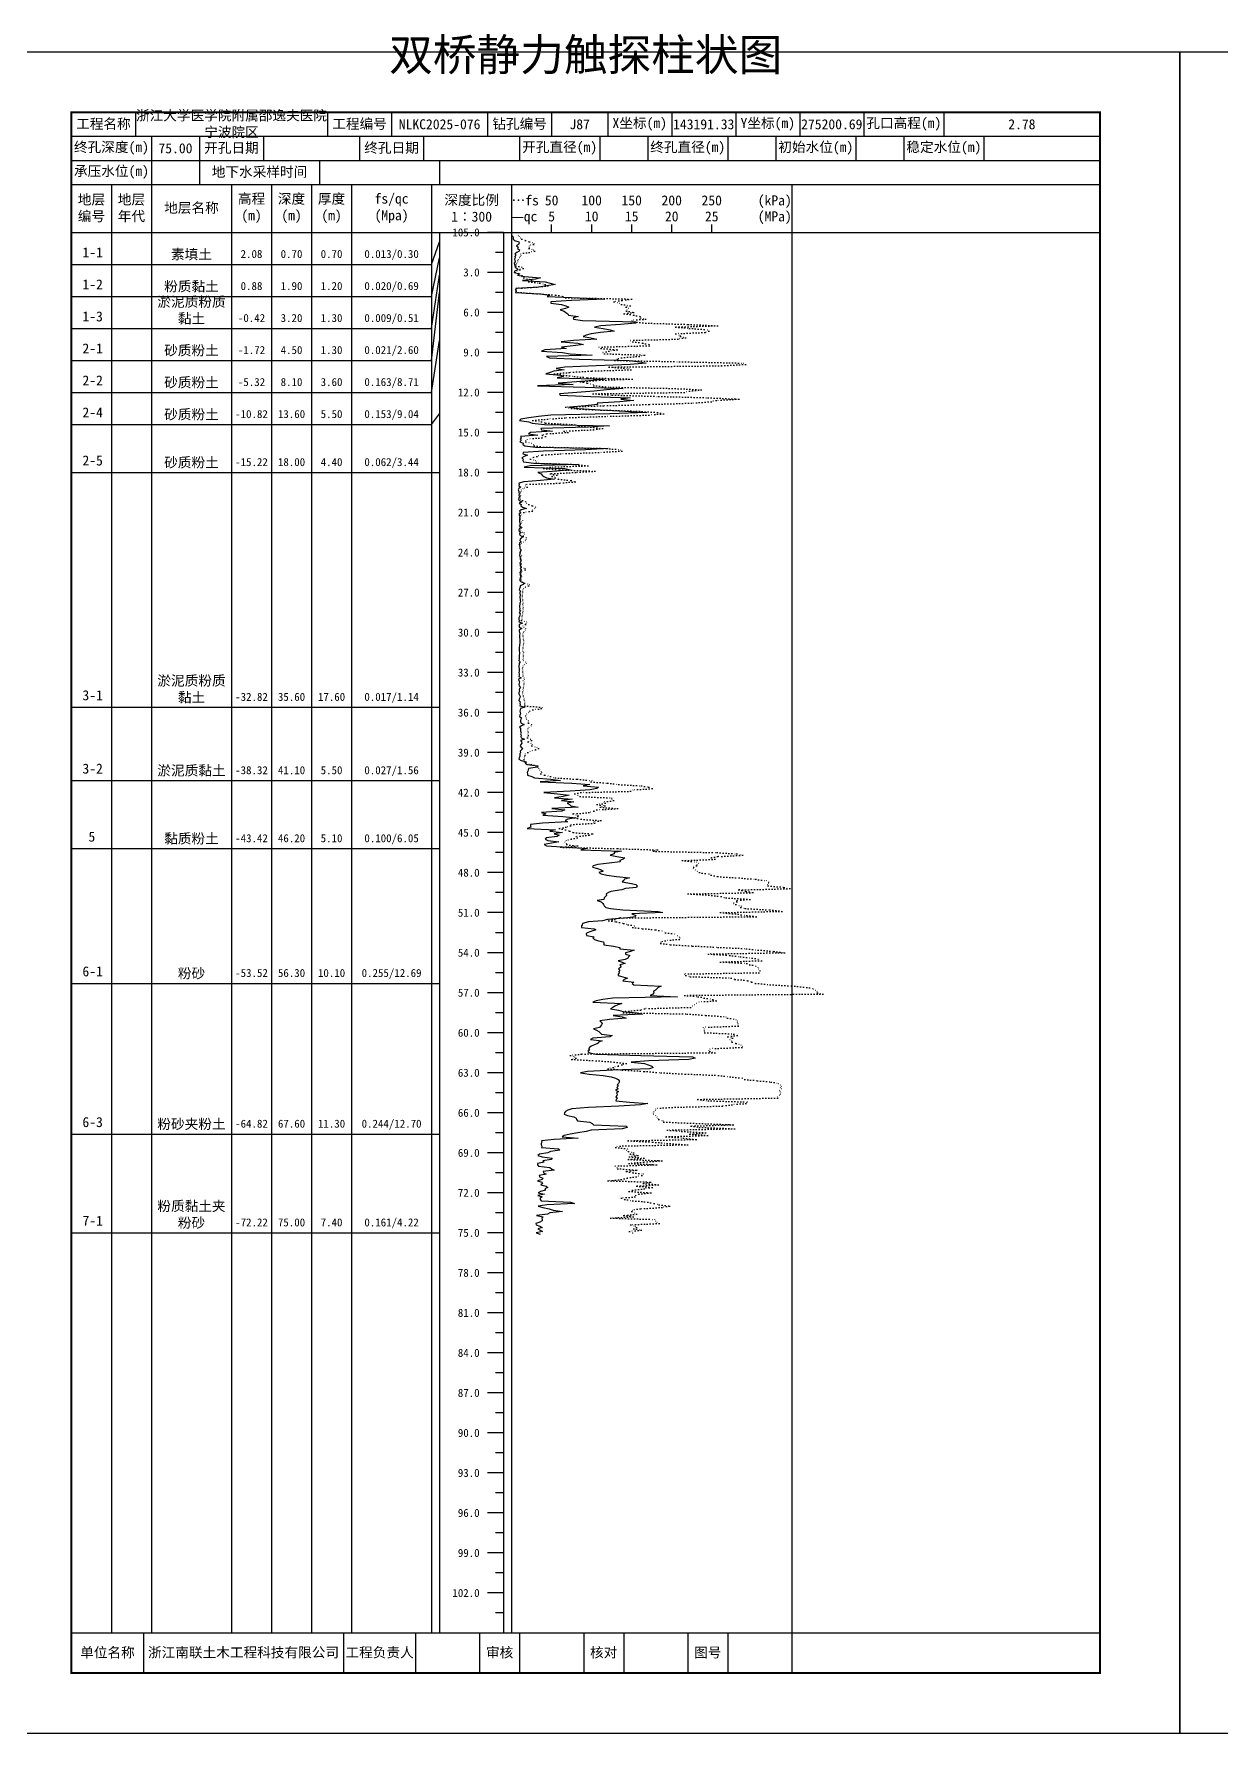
# Model space of a CAD drawing. Extents: x 297 to 65340, y 0 to 425.
# Drawn here: x 25849.6 to 26146.3, y 0 to 424.6 of the extents above; entities that cross this region are included whole.
import ezdxf
from ezdxf.enums import TextEntityAlignment as Align

# ---------------------------------------------------------------- set-up
doc = ezdxf.new("R2010")
doc.units = 0
doc.linetypes.add('DOT', pattern=[6.35, 0, -6.35])
doc.layers.add('FRAME', color=7, linetype='CONTINUOUS')
doc.layers.add('STRATUM', color=7, linetype='CONTINUOUS')
doc.styles.add('ST', font='')
doc.styles.get('ST').set_extended_font_data('SimSun')

msp = doc.modelspace()

# ---------------------------------------------------------------- linework, layer by layer
at = {"layer": 'FRAME', "color": 245, "linetype": 'Continuous'}
for points in [[(25839, 0), (26136, 0), (26136, 420), (25839, 420)], [(26136, 0), (26433, 0), (26433, 420), (26136, 420)]]:
    msp.add_lwpolyline(points, close=True, dxfattribs=at)
at = {"layer": 'FRAME', "linetype": 'Continuous', "const_width": 0.5}
msp.add_lwpolyline([(25859, 15), (26116, 15), (26116, 405), (25859, 405)], close=True, dxfattribs=at)
at = {"layer": 'FRAME', "color": 0, "linetype": 'Continuous'}
for points in [[(25875, 405), (25875, 399)], [(25923, 405), (25923, 399)], [(25939, 405), (25939, 399)], [(25963, 405), (25963, 399)], [(25979, 405), (25979, 399)], [(25993, 405), (25993, 399)], [(26009, 405), (26009, 399)], [(26025, 405), (26025, 399)], [(26041, 405), (26041, 399)], [(26057, 405), (26057, 399)], [(26077, 405), (26077, 399)], [(26116, 405), (26116, 399)], [(25859, 399), (26116, 399)], [(25879, 399), (25879, 393)], [(25891, 399), (25891, 393)], [(25907, 399), (25907, 393)], [(25931, 399), (25931, 393)], [(25947, 399), (25947, 393)], [(25971, 399), (25971, 393)], [(25991, 399), (25991, 393)], [(26003, 399), (26003, 393)], [(26023, 399), (26023, 393)], [(26035, 399), (26035, 393)], [(26055, 399), (26055, 393)], [(26067, 399), (26067, 393)], [(26087, 399), (26087, 393)], [(26116, 399), (26116, 393)], [(25859, 393), (26116, 393)], [(25879, 393), (25879, 387)], [(25891, 393), (25891, 387)], [(25921, 393), (25921, 387)], [(25951, 393), (25951, 387)], [(25859, 387), (26116, 387)], [(25869, 387), (25869, 25)], [(25879, 387), (25879, 25)], [(25899, 387), (25899, 25)], [(25909, 387), (25909, 25)], [(25919, 387), (25919, 25)], [(25929, 387), (25929, 25)], [(25949, 387), (25949, 25)], [(25969, 387), (25969, 25)], [(26039, 387), (26039, 25)], [(25859, 375), (26116, 375)], [(25951, 375), (25951, 25)], [(25967, 375), (25967, 25)], [(25979, 375), (25979, 377)], [(25989, 375), (25989, 377)], [(25999, 375), (25999, 377)], [(26009, 375), (26009, 377)], [(26019, 375), (26019, 377)], [(25859, 25), (26116, 25)], [(25877, 25), (25877, 15)], [(25927, 25), (25927, 15)], [(25945, 25), (25945, 15)], [(25961, 25), (25961, 15)], [(25971, 25), (25971, 15)], [(25987, 25), (25987, 15)], [(25997, 25), (25997, 15)], [(26013, 25), (26013, 15)], [(26023, 25), (26023, 15)], [(26039, 25), (26039, 15)]]:
    msp.add_lwpolyline(points, dxfattribs=at)
at = {"layer": 'STRATUM', "linetype": 'Continuous'}
for points in [[(25967, 375), (25963, 375)], [(25969, 374.33), (25969.32, 374), (25969.36, 373.67), (25969.42, 373.33), (25969.68, 373), (25970.78, 372.67), (25970.84, 372.33), (25970.74, 372), (25970.2, 371.67), (25970.62, 371.33), (25970.46, 371), (25970.94, 370.67), (25970.84, 370.33), (25970.32, 370), (25969.82, 369.67), (25970.06, 369.33), (25969.78, 369), (25969.9, 368.67), (25969.74, 368.33), (25969.78, 368), (25969.84, 367.67), (25969.64, 367.33), (25969.7, 367), (25969.76, 366.67), (25969.88, 366.33), (25970.38, 366), (25970.56, 365.67), (25969.7, 365.33), (25969.66, 365), (25971.04, 364.67), (25970.46, 364.33), (25972.18, 364), (25976.2, 363.67), (25975, 363.33), (25971.68, 363), (25977.36, 362.67), (25978.62, 362.33), (25979.88, 362), (25977.8, 361.67), (25975.8, 361.33), (25970.02, 361), (25969.98, 360.67), (25970.04, 360.33), (25970, 360), (25976.06, 359.67), (25978.58, 359.33), (25977.84, 359), (25985.96, 358.67), (25992.3, 358.33), (25983.98, 358), (25978.82, 357.67), (25978.76, 357.33), (25981.48, 357), (25982.5, 356.67), (25983.26, 356.33), (25982.44, 356), (25981.1, 355.67), (25982.16, 355.33), (25982.54, 355), (25983.06, 354.67), (25983.2, 354.33), (25985.64, 354), (25984.36, 353.67), (25984.48, 353.33), (25986.74, 353), (26000.04, 352.67), (26000.06, 352.33), (25996.2, 352), (25991.28, 351.67), (25989.7, 351.33), (25991.86, 351), (25993.66, 350.67), (25994.64, 350.33), (25991.24, 350), (25988.88, 349.67), (25987.66, 349.33), (25986.86, 349), (25988.8, 348.67), (25990.26, 348.33), (25984.42, 348), (25981.34, 347.67), (25985.5, 347.33), (25986.96, 347), (25984.36, 346.67), (25981.42, 346.33), (25982.62, 346), (25977.28, 345.67), (25976.42, 345.33), (25981.74, 345), (25983.6, 344.67), (25989.12, 344.33), (25977.72, 344), (25978.48, 343.67), (25985.86, 343.33), (25998.34, 343), (26001.02, 342.67), (26002.62, 342.33), (25998.58, 342), (25990.08, 341.67), (25982.32, 341.33), (25980.14, 341), (25982.16, 340.67), (25979.54, 340.33), (25978.66, 340), (25977.52, 339.67), (25981.24, 339.33), (25981.92, 339), (25980.34, 338.67), (25992.3, 338.33), (25989.42, 338), (25985.18, 337.67), (25980.6, 337.33), (25984.4, 337), (25975.42, 336.67), (25987.38, 336.33), (25996.9, 336), (25992.68, 335.67), (25989.66, 335.33), (25985.3, 335), (25980.94, 334.67), (25981.16, 334.33), (25988.8, 334), (25998.58, 333.67), (25996.28, 333.33), (25999.52, 333), (25996.06, 332.67), (25990.4, 332.33), (25990.48, 332), (25987.34, 331.67), (25983.48, 331.33), (25985.7, 331), (25991.14, 330.67), (25997.26, 330.33), (26002.82, 330), (25993.5, 329.67), (25978.76, 329.33), (25975.74, 329), (25973.3, 328.67), (25971.3, 328.33), (25970.94, 328), (25973.3, 327.67), (25974.1, 327.33), (25977.24, 327), (25993.42, 326.67), (25987.86, 326.33), (25976.28, 326), (25976.44, 325.67), (25979.22, 325.33), (25973.74, 325), (25973.2, 324.67), (25975.52, 324.33), (25971.2, 324), (25971.34, 323.67), (25971.12, 323.33), (25971.38, 323), (25971.04, 322.67), (25971.86, 322.33), (25971.8, 322), (25972.32, 321.67), (25974.94, 321.33), (25993.14, 321), (25987.42, 320.67), (25976.96, 320.33), (25971.86, 320), (25971.76, 319.67), (25972.96, 319.33), (25972.16, 319), (25971.56, 318.67), (25971.92, 318.33), (25971.82, 318), (25971.94, 317.67), (25974.54, 317.33), (25985.78, 317), (25973.62, 316.67), (25972.1, 316.33), (25982.28, 316), (25983.66, 315.67), (25980.32, 315.33), (25975.56, 315), (25976.36, 314.67), (25976.66, 314.33), (25977.06, 314), (25977.72, 313.67), (25979.68, 313.33), (25976.22, 313), (25972.08, 312.67), (25970.76, 312.33), (25970.86, 312), (25970.78, 311.67), (25971.26, 311.33), (25970.82, 311), (25970.66, 310.67), (25970.82, 310.33), (25970.8, 310), (25970.86, 309.67), (25970.82, 309.33), (25970.96, 309), (25970.8, 308.67), (25970.68, 308.33), (25970.84, 308), (25971.58, 307.67), (25970.9, 307.33), (25971.4, 307), (25971.32, 306.67), (25971.72, 306.33), (25972.72, 306), (25971.38, 305.67), (25971, 305.33), (25971.28, 305), (25970.88, 304.67), (25970.86, 304.33), (25971.06, 304), (25970.98, 303.67), (25971.02, 303.33), (25970.98, 303), (25971, 302.67), (25971.06, 302.33), (25971.12, 302), (25970.92, 301.67), (25971.48, 301.33), (25970.94, 301), (25970.82, 300.67), (25970.84, 300.33), (25971.42, 300), (25970.98, 299.67), (25971.08, 299.33), (25971.64, 299), (25971.56, 298.67), (25971.1, 298.33), (25971.04, 298), (25971.38, 297.67), (25970.98, 297.33), (25970.9, 297), (25971, 296.67), (25971.06, 296.33), (25971.04, 296), (25971.4, 295.67), (25971.12, 295.33), (25971.08, 295), (25971.06, 294.67), (25971, 294.33), (25971.08, 294), (25971.16, 293.67), (25971.1, 293.33), (25971.28, 293), (25971.2, 292.67), (25971.08, 292.33), (25971.16, 292), (25971.12, 291.67), (25971.36, 291.33), (25971.14, 291), (25971.38, 290.67), (25971.24, 290.33), (25971.06, 290), (25971.1, 289.67), (25971.1, 289.33), (25971.32, 289), (25971.1, 288.67), (25971.04, 288.33), (25971.04, 288), (25971.36, 287.67), (25972.18, 287.33), (25971.86, 287), (25971.12, 286.67), (25971.1, 286.33), (25970.98, 286), (25970.92, 285.67), (25971.18, 285.33), (25971.06, 285), (25971.04, 284.67), (25971.18, 284.33), (25971.08, 284), (25971.04, 283.67), (25971.1, 283.33), (25971.1, 283), (25971.24, 282.67), (25971.06, 282.33), (25971.02, 282), (25970.94, 281.67), (25970.98, 281.33), (25971.02, 281), (25970.98, 280.67), (25971.2, 280.33), (25970.92, 280), (25971.1, 279.67), (25971.02, 279.33), (25970.98, 279), (25970.8, 278.67), (25970.8, 278.33), (25970.92, 278), (25970.82, 277.67), (25971.68, 277.33), (25970.9, 277), (25970.88, 276.67), (25970.88, 276.33), (25971.58, 276), (25970.88, 275.67), (25970.92, 275.33), (25970.94, 275), (25971.04, 274.67), (25970.98, 274.33), (25970.94, 274), (25970.98, 273.67), (25971.02, 273.33), (25971.04, 273), (25971.02, 272.67), (25971.02, 272.33), (25970.98, 272), (25970.98, 271.67), (25970.92, 271.33), (25970.92, 271), (25970.9, 270.67), (25970.92, 270.33), (25970.98, 270), (25970.94, 269.67), (25970.92, 269.33), (25970.92, 269), (25970.84, 268.67), (25970.9, 268.33), (25970.8, 268), (25971.1, 267.67), (25970.84, 267.33), (25970.9, 267), (25970.78, 266.67), (25970.78, 266.33), (25970.92, 266), (25970.84, 265.67), (25970.84, 265.33), (25970.82, 265), (25970.92, 264.67), (25970.88, 264.33), (25970.8, 264), (25971.36, 263.67), (25970.72, 263.33), (25970.78, 263), (25970.98, 262.67), (25970.9, 262.33), (25970.8, 262), (25970.88, 261.67), (25971.18, 261.33), (25971, 261), (25970.9, 260.67), (25970.94, 260.33), (25970.82, 260), (25970.78, 259.67), (25970.94, 259.33), (25971.1, 259), (25971.08, 258.67), (25970.9, 258.33), (25970.8, 258), (25971.1, 257.67), (25971.06, 257.33), (25971.16, 257), (25971.02, 256.67), (25972.26, 256.33), (25971.22, 256), (25971.1, 255.67), (25971.04, 255.33), (25971.12, 255), (25971.18, 254.67), (25971.04, 254.33), (25971, 254), (25971.44, 253.67), (25971.3, 253.33), (25971.18, 253), (25971.2, 252.67), (25971.42, 252.33), (25972.12, 252), (25971.5, 251.67), (25970.98, 251.33), (25971.18, 251), (25971.18, 250.67), (25971.18, 250.33), (25971.4, 250), (25971.24, 249.67), (25971.42, 249.33), (25971.26, 249), (25971.36, 248.67), (25972.18, 248.33), (25971.22, 248), (25971.44, 247.67), (25971.56, 247.33), (25971.3, 247), (25971.16, 246.67), (25971.36, 246.33), (25971.76, 246), (25971.44, 245.67), (25971.16, 245.33), (25971.24, 245), (25971.06, 244.67), (25971.08, 244.33), (25971.04, 244), (25970.92, 243.67), (25970.8, 243.33), (25971.38, 243), (25972.64, 242.67), (25972.38, 242.33), (25972.92, 242), (25975.52, 241.67), (25975.42, 241.33), (25973.2, 241), (25973.12, 240.67), (25973.02, 240.33), (25972.84, 240), (25972.96, 239.67), (25972.96, 239.33), (25974.04, 239), (25974.74, 238.67), (25978.76, 238.33), (25981.2, 238), (25976.1, 237.67), (25984.08, 237.33), (25988.56, 237), (25986.88, 236.67), (25990.72, 236.33), (25990.3, 236), (25988.6, 235.67), (25983.62, 235.33), (25977.06, 235), (25980.44, 234.67), (25983.38, 234.33), (25981.86, 234), (25979.7, 233.67), (25984.14, 233.33), (25981.42, 233), (25984.56, 232.67), (25982.84, 232.33), (25983.42, 232), (25983.78, 231.67), (25985.6, 231.33), (25979.04, 231), (25982.26, 230.67), (25981.54, 230.33), (25976.46, 230), (25977.52, 229.67), (25976.8, 229.33), (25981.78, 229), (25985.14, 228.67), (25983, 228.33), (25982.36, 228), (25982.92, 227.67), (25976.74, 227.33), (25973.68, 227), (25973.72, 226.67), (25973.76, 226.33), (25972.84, 226), (25979.96, 225.67), (25978.54, 225.33), (25981.7, 225), (25979.62, 224.67), (25980.86, 224.33), (25980.4, 224), (25977.62, 223.67), (25977.38, 223.33), (25978.02, 223), (25980.76, 222.67), (25979, 222.33), (25977.1, 222), (25977.7, 221.67), (25982.78, 221.33), (25987.9, 221), (25986.28, 220.67), (25996.46, 220.33), (25994.6, 220), (25994.62, 219.67), (25993.58, 219.33), (25995.26, 219), (25997.32, 218.67), (25996.86, 218.33), (25996, 218), (25996.1, 217.67), (25993.36, 217.33), (25990.52, 217), (25989.4, 216.67), (25989.24, 216.33), (25990.44, 216), (25991.34, 215.67), (25991.88, 215.33), (25990.76, 215), (25991.38, 214.67), (25992.76, 214.33), (25995.18, 214), (25998.46, 213.67), (25997.18, 213.33), (25997, 213), (25996.64, 212.67), (25998.94, 212.33), (26000.06, 212), (26000.36, 211.67), (26000.24, 211.33), (25997.44, 211), (25996.52, 210.67), (25993.78, 210.33), (25993.2, 210), (25992.58, 209.67), (25992.68, 209.33), (25992.42, 209), (25992.12, 208.67), (25992.04, 208.33), (25990.4, 208), (25991.36, 207.67), (25991.8, 207.33), (25991.92, 207), (25992.14, 206.67), (25992.56, 206.33), (25993.72, 206), (25996.82, 205.67), (26005.58, 205.33), (26006.76, 205), (25999.04, 204.67), (26000.06, 204.33), (25999.84, 204), (25998.04, 203.67), (25992.94, 203.33), (25991.74, 203), (25988.18, 202.67), (25986.74, 202.33), (25986.6, 202), (25986.46, 201.67), (25986.48, 201.33), (25989.6, 201), (25990.04, 200.67), (25988.78, 200.33), (25987.88, 200), (25987.64, 199.67), (25987.68, 199.33), (25989.66, 199), (25989.32, 198.67), (25989.72, 198.33), (25990.72, 198), (25991.92, 197.67), (25992.06, 197.33), (25992.02, 197), (25994.48, 196.67), (25996.06, 196.33), (25996.06, 196), (25999.64, 195.67), (25998.68, 195.33), (25997.44, 195), (25997.46, 194.67), (25998.52, 194.33), (25998.2, 194), (25998.06, 193.67), (25997.36, 193.33), (25995.62, 193), (25996.64, 192.67), (25997.4, 192.33), (25996.04, 192), (25996.28, 191.67), (25996.18, 191.33), (25995.72, 191), (25996.02, 190.67), (25995.78, 190.33), (25995.84, 190), (25995.62, 189.67), (25995.64, 189.33), (25996.8, 189), (25997.94, 188.67), (25997.12, 188.33), (25996.76, 188), (25999.56, 187.67), (25999.1, 187.33), (25999.54, 187), (26006.4, 186.67), (26005.58, 186.33), (26005.3, 186), (26004.92, 185.67), (26004.42, 185.33), (26004.54, 185), (26004.3, 184.67), (26003.58, 184.33), (26010.44, 184), (25994.32, 183.67), (25991.82, 183.33), (25990.12, 183), (25989.28, 182.67), (25996.56, 182.33), (25995.54, 182), (25994.8, 181.67), (25994.26, 181.33), (25993.7, 181), (25995.72, 180.67), (25996.9, 180.33), (26000.36, 180), (26001.72, 179.67), (25994.4, 179.33), (25996.6, 179), (25997.6, 178.67), (25993.46, 178.33), (25991.02, 178), (25991.36, 177.67), (25991.66, 177.33), (25991.48, 177), (25991.22, 176.67), (25990.96, 176.33), (25989.44, 176), (25990.22, 175.67), (25990.78, 175.33), (25991.1, 175), (25991.48, 174.67), (25994.1, 174.33), (25993.56, 174), (25989.26, 173.67), (25988.72, 173.33), (25991.64, 173), (25990.68, 172.67), (25990.44, 172.33), (25989.7, 172), (25988.84, 171.67), (25988.46, 171.33), (25988.22, 171), (25988.46, 170.67), (25988.08, 170.33), (25988.54, 170), (25990.1, 169.67), (26001.32, 169.33), (26014.2, 169), (26014.86, 168.67), (26013.24, 168.33), (26003.26, 168), (25998.86, 167.67), (26002.16, 167.33), (26003.1, 167), (26004.02, 166.67), (26004.34, 166.33), (26003.48, 166), (25994.28, 165.67), (25987.94, 165.33), (25986.18, 165), (25988.34, 164.67), (25991.86, 164.33), (25993.9, 164), (25994.92, 163.67), (25995.58, 163.33), (25995.84, 163), (25995.84, 162.67), (25995.74, 162.33), (25995.34, 162), (25995.66, 161.67), (25995.32, 161.33), (25995.6, 161), (25994.98, 160.67), (25995.72, 160.33), (25995.22, 160), (25995.34, 159.67), (25995.26, 159.33), (25995.06, 159), (25995.42, 158.67), (25995.14, 158.33), (25995.06, 158), (25998.42, 157.67), (26003, 157.33), (26001.16, 157), (25995.76, 156.67), (25988.2, 156.33), (25984.04, 156), (25983.02, 155.67), (25982.44, 155.33), (25982.2, 155), (25982.12, 154.67), (25982.92, 154.33), (25984.58, 154), (25985.1, 153.67), (25985.24, 153.33), (25985.48, 153), (25988.5, 152.67), (25989.08, 152.33), (25989.48, 152), (25997.58, 151.67), (25997.88, 151.33), (25996.64, 151), (25988.86, 150.67), (25987.6, 150.33), (25985.56, 150), (25983.66, 149.67), (25982.14, 149.33), (25981.64, 149), (25985.64, 148.67), (25979.64, 148.33), (25976.5, 148), (25976.54, 147.67), (25976.4, 147.33), (25976.36, 147), (25976.54, 146.67), (25976.48, 146.33), (25980.68, 146), (25981.02, 145.67), (25978.74, 145.33), (25978.08, 145), (25976, 144.67), (25975.52, 144.33), (25976.64, 144), (25979.12, 143.67), (25978.9, 143.33), (25976.76, 143), (25977.12, 142.67), (25975.42, 142.33), (25975.44, 142), (25975.68, 141.67), (25978.58, 141.33), (25978.92, 141), (25979.62, 140.67), (25976.84, 140.33), (25976.98, 140), (25977.64, 139.67), (25975.86, 139.33), (25975.96, 139), (25976.82, 138.67), (25976.62, 138.33), (25975.5, 138), (25976.56, 137.67), (25976.68, 137.33), (25976.26, 137), (25977.6, 136.67), (25978.06, 136.33), (25977.3, 136), (25977.46, 135.67), (25976.18, 135.33), (25975.6, 135), (25977.2, 134.67), (25975.54, 134.33), (25976.66, 134), (25976.12, 133.67), (25976.14, 133.33), (25976.38, 133), (25983.74, 132.67), (25984.72, 132.33), (25977.8, 132), (25975.62, 131.67), (25976.78, 131.33), (25978.36, 131), (25979.34, 130.67), (25981.68, 130.33), (25978.52, 130), (25977.98, 129.67), (25975.22, 129.33), (25976.86, 129), (25976.52, 128.67), (25976.6, 128.33), (25976.64, 128), (25976.02, 127.67), (25975.06, 127.33), (25975.1, 127), (25976.08, 126.67), (25976.6, 126.33), (25975.52, 126), (25976.12, 125.67), (25976.7, 125.33), (25975.1, 125), (25976.1, 124.67)], [(25949, 367), (25951, 372.67)], [(25967, 370), (25965, 370)], [(25859, 367), (25869, 367)], [(25869, 367), (25879, 367)], [(25879, 367), (25899, 367)], [(25899, 367), (25909, 367)], [(25909, 367), (25919, 367)], [(25919, 367), (25929, 367)], [(25929, 367), (25949, 367)], [(25949, 359), (25951, 368.67)], [(25949, 351), (25951, 364.33)], [(25967, 365), (25963, 365)], [(25859, 359), (25869, 359)], [(25869, 359), (25879, 359)], [(25879, 359), (25899, 359)], [(25899, 359), (25909, 359)], [(25909, 359), (25919, 359)], [(25919, 359), (25929, 359)], [(25929, 359), (25949, 359)], [(25949, 343), (25951, 360)], [(25967, 360), (25965, 360)], [(25967, 355), (25963, 355)], [(25859, 351), (25869, 351)], [(25869, 351), (25879, 351)], [(25879, 351), (25899, 351)], [(25899, 351), (25909, 351)], [(25909, 351), (25919, 351)], [(25919, 351), (25929, 351)], [(25929, 351), (25949, 351)], [(25967, 350), (25965, 350)], [(25949, 335), (25951, 348)], [(25967, 345), (25963, 345)], [(25859, 343), (25869, 343)], [(25869, 343), (25879, 343)], [(25879, 343), (25899, 343)], [(25899, 343), (25909, 343)], [(25909, 343), (25919, 343)], [(25919, 343), (25929, 343)], [(25929, 343), (25949, 343)], [(25967, 340), (25965, 340)], [(25859, 335), (25869, 335)], [(25869, 335), (25879, 335)], [(25879, 335), (25899, 335)], [(25899, 335), (25909, 335)], [(25909, 335), (25919, 335)], [(25919, 335), (25929, 335)], [(25929, 335), (25949, 335)], [(25967, 335), (25963, 335)], [(25859, 327), (25869, 327)], [(25869, 327), (25879, 327)], [(25879, 327), (25899, 327)], [(25899, 327), (25909, 327)], [(25909, 327), (25919, 327)], [(25919, 327), (25929, 327)], [(25929, 327), (25949, 327)], [(25949, 327), (25951, 329.67)], [(25967, 330), (25965, 330)], [(25967, 325), (25963, 325)], [(25967, 320), (25965, 320)], [(25859, 315), (25869, 315)], [(25869, 315), (25879, 315)], [(25879, 315), (25899, 315)], [(25899, 315), (25909, 315)], [(25909, 315), (25919, 315)], [(25919, 315), (25929, 315)], [(25929, 315), (25949, 315)], [(25949, 315), (25951, 315)], [(25967, 315), (25963, 315)], [(25967, 310), (25965, 310)], [(25967, 305), (25963, 305)], [(25967, 300), (25965, 300)], [(25967, 295), (25963, 295)], [(25967, 290), (25965, 290)], [(25967, 285), (25963, 285)], [(25967, 280), (25965, 280)], [(25967, 275), (25963, 275)], [(25967, 270), (25965, 270)], [(25967, 265), (25963, 265)], [(25967, 260), (25965, 260)], [(25859, 256.33), (25869, 256.33)], [(25869, 256.33), (25879, 256.33)], [(25879, 256.33), (25899, 256.33)], [(25899, 256.33), (25909, 256.33)], [(25909, 256.33), (25919, 256.33)], [(25919, 256.33), (25929, 256.33)], [(25929, 256.33), (25949, 256.33)], [(25949, 256.33), (25951, 256.33)], [(25967, 255), (25963, 255)], [(25967, 250), (25965, 250)], [(25967, 245), (25963, 245)], [(25859, 238), (25869, 238)], [(25869, 238), (25879, 238)], [(25879, 238), (25899, 238)], [(25899, 238), (25909, 238)], [(25909, 238), (25919, 238)], [(25919, 238), (25929, 238)], [(25929, 238), (25949, 238)], [(25949, 238), (25951, 238)], [(25967, 240), (25965, 240)], [(25967, 235), (25963, 235)], [(25967, 230), (25965, 230)], [(25859, 221), (25869, 221)], [(25869, 221), (25879, 221)], [(25879, 221), (25899, 221)], [(25899, 221), (25909, 221)], [(25909, 221), (25919, 221)], [(25919, 221), (25929, 221)], [(25929, 221), (25949, 221)], [(25949, 221), (25951, 221)], [(25967, 225), (25963, 225)], [(25967, 220), (25965, 220)], [(25967, 215), (25963, 215)], [(25967, 210), (25965, 210)], [(25967, 205), (25963, 205)], [(25967, 200), (25965, 200)], [(25967, 195), (25963, 195)], [(25859, 187.33), (25869, 187.33)], [(25869, 187.33), (25879, 187.33)], [(25879, 187.33), (25899, 187.33)], [(25899, 187.33), (25909, 187.33)], [(25909, 187.33), (25919, 187.33)], [(25919, 187.33), (25929, 187.33)], [(25929, 187.33), (25949, 187.33)], [(25949, 187.33), (25951, 187.33)], [(25967, 190), (25965, 190)], [(25967, 185), (25963, 185)], [(25967, 180), (25965, 180)], [(25967, 175), (25963, 175)], [(25967, 170), (25965, 170)], [(25967, 165), (25963, 165)], [(25967, 160), (25965, 160)], [(25967, 155), (25963, 155)], [(25859, 149.67), (25869, 149.67)], [(25869, 149.67), (25879, 149.67)], [(25879, 149.67), (25899, 149.67)], [(25899, 149.67), (25909, 149.67)], [(25909, 149.67), (25919, 149.67)], [(25919, 149.67), (25929, 149.67)], [(25929, 149.67), (25949, 149.67)], [(25949, 149.67), (25951, 149.67)], [(25967, 150), (25965, 150)], [(25967, 145), (25963, 145)], [(25967, 140), (25965, 140)], [(25967, 135), (25963, 135)], [(25967, 130), (25965, 130)], [(25859, 125), (25869, 125)], [(25869, 125), (25879, 125)], [(25879, 125), (25899, 125)], [(25899, 125), (25909, 125)], [(25909, 125), (25919, 125)], [(25919, 125), (25929, 125)], [(25929, 125), (25949, 125)], [(25949, 125), (25951, 125)], [(25967, 125), (25963, 125)], [(25967, 120), (25965, 120)], [(25967, 115), (25963, 115)], [(25967, 110), (25965, 110)], [(25967, 105), (25963, 105)], [(25967, 100), (25965, 100)], [(25967, 95), (25963, 95)], [(25967, 90), (25965, 90)], [(25967, 85), (25963, 85)], [(25967, 80), (25965, 80)], [(25967, 75), (25963, 75)], [(25967, 70), (25965, 70)], [(25967, 65), (25963, 65)], [(25967, 60), (25965, 60)], [(25967, 55), (25963, 55)], [(25967, 50), (25965, 50)], [(25967, 45), (25963, 45)], [(25967, 40), (25965, 40)], [(25967, 35), (25963, 35)], [(25967, 30), (25965, 30)]]:
    msp.add_lwpolyline(points, dxfattribs=at)
at = {"layer": 'STRATUM', "linetype": 'DOT', "ltscale": 0.1}
msp.add_lwpolyline([(25970.66, 374.33), (25970.86, 374), (25971.1, 373.67), (25971.58, 373.33), (25972.48, 373), (25973.44, 372.67), (25974.58, 372.33), (25974.5, 372), (25973.34, 371.67), (25973.36, 371.33), (25973.34, 371), (25974.38, 370.67), (25974.7, 370.33), (25973.4, 370), (25971.2, 369.67), (25971.36, 369.33), (25971.14, 369), (25970.98, 368.67), (25970.66, 368.33), (25970.46, 368), (25970.48, 367.67), (25970.28, 367.33), (25970.02, 367), (25970.06, 366.67), (25971.58, 366.33), (25971.86, 366), (25971.04, 365.67), (25970.36, 365.33), (25969.92, 365), (25970.9, 364.67), (25971.56, 364.33), (25971.52, 364), (25972.08, 363.67), (25973.34, 363.33), (25973.98, 363), (25973.3, 362.67), (25976.08, 362.33), (25977.34, 362), (25978.08, 361.67), (25975.24, 361.33), (25970.3, 361), (25970.12, 360.67), (25970.18, 360.33), (25970.62, 360), (25975.4, 359.67), (25980.08, 359.33), (25981.78, 359), (25982.58, 358.67), (25998.96, 358.33), (25996.5, 358), (25994.64, 357.67), (25995.9, 357.33), (25996.44, 357), (25998.6, 356.67), (25997.62, 356.33), (25998.3, 356), (25997.78, 355.67), (25997.68, 355.33), (25999.48, 355), (25997.14, 354.67), (25999.52, 354.33), (26001.08, 354), (26001.22, 353.67), (26002.48, 353.33), (25999.12, 353), (25998.86, 352.67), (26002.52, 352.33), (26013.16, 352), (26020.44, 351.67), (26010.04, 351.33), (26013.42, 351), (26017.88, 350.67), (26018.28, 350.33), (26017.28, 350), (26010.06, 349.67), (26011.08, 349.33), (26011.2, 349), (26012.42, 348.67), (26010.54, 348.33), (25998.68, 348), (25999.32, 347.67), (26001.76, 347.33), (26003.4, 347), (26003.34, 346.67), (25990.76, 346.33), (25991.4, 346), (25995.36, 345.67), (25993.3, 345.33), (25991.78, 345), (25992.2, 344.67), (26002.22, 344.33), (26000.88, 344), (25996.44, 343.67), (25995.48, 343.33), (25994.82, 343), (26010.98, 342.67), (26026.92, 342.33), (26027.44, 342), (26021.44, 341.67), (25993.4, 341.33), (25998.26, 341), (25998.8, 340.67), (25988.88, 340.33), (25983.4, 340), (25979.7, 339.67), (25981.96, 339.33), (25984.72, 339), (25988.04, 338.67), (25999.14, 338.33), (25990.08, 338), (25986.18, 337.67), (25987.92, 337.33), (25989.34, 337), (25989.5, 336.67), (25993.7, 336.33), (26009.14, 336), (26016.4, 335.67), (26013.44, 335.33), (26012.12, 335), (25989.4, 334.67), (25994.22, 334.33), (26005.8, 334), (26018.14, 333.67), (26025.78, 333.33), (26020.12, 333), (26018.82, 332.67), (26013.92, 332.33), (26003.24, 332), (25991.9, 331.67), (25982.52, 331.33), (25983.94, 331), (25989.2, 330.67), (26000.18, 330.33), (26005.48, 330), (26006.94, 329.67), (26003.3, 329.33), (25992.38, 329), (25982.3, 328.67), (25977.98, 328.33), (25974.3, 328), (25976.46, 327.67), (25977.58, 327.33), (25984.06, 327), (25985.84, 326.67), (25988.82, 326.33), (25991.72, 326), (25989.44, 325.67), (25982.12, 325.33), (25983.08, 325), (25977.68, 324.67), (25976.68, 324.33), (25977.42, 324), (25976.56, 323.67), (25972.92, 323.33), (25972.48, 323), (25972.56, 322.67), (25973.88, 322.33), (25974.5, 322), (25974.64, 321.67), (25977.06, 321.33), (25992.78, 321), (25996.22, 320.67), (25996.5, 320.33), (25990.68, 320), (25981.24, 319.67), (25976.54, 319.33), (25975.28, 319), (25974.38, 318.67), (25973.74, 318.33), (25974.88, 318), (25975.18, 317.67), (25974.98, 317.33), (25985.08, 317), (25988.04, 316.67), (25978.6, 316.33), (25977.02, 316), (25981.04, 315.67), (25989.82, 315.33), (25984.96, 315), (25978.72, 314.67), (25980.32, 314.33), (25979.14, 314), (25979.88, 313.67), (25980.72, 313.33), (25983.86, 313), (25984.88, 312.67), (25980.98, 312.33), (25972.58, 312), (25972.42, 311.67), (25972.92, 311.33), (25971.86, 311), (25971.4, 310.67), (25971.3, 310.33), (25971.26, 310), (25971.06, 309.67), (25971.18, 309.33), (25971.16, 309), (25971.1, 308.67), (25971.12, 308.33), (25971.68, 308), (25972.54, 307.67), (25972.72, 307.33), (25973.26, 307), (25974.18, 306.67), (25975.04, 306.33), (25974.8, 306), (25974.3, 305.67), (25974.12, 305.33), (25972.06, 305), (25971.34, 304.67), (25971.22, 304.33), (25971.12, 304), (25971.12, 303.67), (25971.08, 303.33), (25971.74, 303), (25971.52, 302.67), (25971.36, 302.33), (25971.18, 302), (25971.08, 301.67), (25971.6, 301.33), (25971.4, 301), (25971.28, 300.67), (25970.94, 300.33), (25972.06, 300), (25972.22, 299.67), (25971.88, 299.33), (25971.84, 299), (25972.66, 298.67), (25972.56, 298.33), (25972.48, 298), (25971.96, 297.67), (25971.44, 297.33), (25971.2, 297), (25971.1, 296.67), (25971.04, 296.33), (25971.08, 296), (25971.46, 295.67), (25971.3, 295.33), (25971.1, 295), (25971.1, 294.67), (25971.52, 294.33), (25971.26, 294), (25971.34, 293.67), (25971.28, 293.33), (25971.4, 293), (25971.3, 292.67), (25971.36, 292.33), (25971.36, 292), (25971.32, 291.67), (25971.36, 291.33), (25972.42, 291), (25972.34, 290.67), (25971.54, 290.33), (25971.38, 290), (25971.36, 289.67), (25971.36, 289.33), (25971.44, 289), (25971.4, 288.67), (25971.36, 288.33), (25971.28, 288), (25971.64, 287.67), (25972.22, 287.33), (25973.46, 287), (25973.18, 286.67), (25972.48, 286.33), (25972.06, 286), (25971.74, 285.67), (25971.74, 285.33), (25971.7, 285), (25971.62, 284.67), (25971.68, 284.33), (25971.62, 284), (25971.62, 283.67), (25971.68, 283.33), (25971.7, 283), (25971.84, 282.67), (25971.82, 282.33), (25971.68, 282), (25971.76, 281.67), (25971.9, 281.33), (25971.84, 281), (25971.76, 280.67), (25971.76, 280.33), (25971.78, 280), (25971.68, 279.67), (25971.66, 279.33), (25971.58, 279), (25971.54, 278.67), (25971.56, 278.33), (25971.44, 278), (25972.76, 277.67), (25972.58, 277.33), (25972.5, 277), (25971.76, 276.67), (25972.06, 276.33), (25972.46, 276), (25972.46, 275.67), (25972.08, 275.33), (25971.98, 275), (25971.72, 274.67), (25971.8, 274.33), (25971.8, 274), (25971.84, 273.67), (25971.88, 273.33), (25971.94, 273), (25971.96, 272.67), (25971.96, 272.33), (25971.94, 272), (25971.86, 271.67), (25971.8, 271.33), (25971.78, 271), (25971.7, 270.67), (25971.78, 270.33), (25971.94, 270), (25971.9, 269.67), (25971.88, 269.33), (25971.88, 269), (25971.88, 268.67), (25971.82, 268.33), (25971.92, 268), (25972.44, 267.67), (25972.74, 267.33), (25972.22, 267), (25971.8, 266.67), (25971.68, 266.33), (25971.66, 266), (25971.74, 265.67), (25971.72, 265.33), (25971.7, 265), (25971.8, 264.67), (25971.84, 264.33), (25971.76, 264), (25972.06, 263.67), (25972.22, 263.33), (25971.82, 263), (25972.06, 262.67), (25972.08, 262.33), (25972.08, 262), (25971.96, 261.67), (25971.92, 261.33), (25971.94, 261), (25971.84, 260.67), (25971.72, 260.33), (25971.76, 260), (25971.7, 259.67), (25971.88, 259.33), (25971.86, 259), (25972.1, 258.67), (25972.02, 258.33), (25972.14, 258), (25972.24, 257.67), (25972.24, 257.33), (25972.18, 257), (25972.26, 256.67), (25976.66, 256.33), (25976.4, 256), (25974.32, 255.67), (25973.44, 255.33), (25973.26, 255), (25972.76, 254.67), (25972.46, 254.33), (25972.5, 254), (25972.62, 253.67), (25972.7, 253.33), (25973.18, 253), (25973.1, 252.67), (25973.2, 252.33), (25973.96, 252), (25973.86, 251.67), (25973.4, 251.33), (25973.04, 251), (25972.94, 250.67), (25973.04, 250.33), (25973.14, 250), (25973.02, 249.67), (25973.1, 249.33), (25973.08, 249), (25972.96, 248.67), (25973.72, 248.33), (25974, 248), (25973.12, 247.67), (25973.82, 247.33), (25974.12, 247), (25974.06, 246.67), (25975.28, 246.33), (25975.68, 246), (25974.96, 245.67), (25973.6, 245.33), (25973.06, 245), (25972.4, 244.67), (25972.32, 244.33), (25972.24, 244), (25972.18, 243.67), (25972.08, 243.33), (25972.02, 243), (25972.16, 242.67), (25972.56, 242.33), (25973.84, 242), (25975.48, 241.67), (25975.56, 241.33), (25975.68, 241), (25976, 240.67), (25976.36, 240.33), (25976.48, 240), (25976.32, 239.67), (25977.32, 239.33), (25978.68, 239), (25979.94, 238.67), (25985.46, 238.33), (25989.04, 238), (25988.9, 237.67), (25993.02, 237.33), (25995.82, 237), (26001.44, 236.67), (26003.3, 236.33), (26004.12, 236), (25999.36, 235.67), (25998.74, 235.33), (25986.26, 235), (25984.82, 234.67), (25985.52, 234.33), (25986.14, 234), (25993.96, 233.67), (25994, 233.33), (25994.42, 233), (25992.04, 232.67), (25992.38, 232.33), (25990.38, 232), (25992.3, 231.67), (25991.18, 231.33), (25995.42, 231), (25990.3, 230.67), (25989.52, 230.33), (25988.32, 230), (25984.34, 229.67), (25985.5, 229.33), (25985.52, 229), (25984.74, 228.67), (25986.4, 228.33), (25991.32, 228), (25989.46, 227.67), (25989.7, 227.33), (25983.8, 227), (25983.74, 226.67), (25982.56, 226.33), (25980.94, 226), (25982.42, 225.67), (25983.52, 225.33), (25984.48, 225), (25989.2, 224.67), (25988.3, 224.33), (25985.06, 224), (25985.36, 223.67), (25983.88, 223.33), (25982.66, 223), (25982.3, 222.67), (25982.66, 222.33), (25982.82, 222), (25985.44, 221.67), (25981.26, 221.33), (25995.5, 221), (26005.44, 220.67), (26004.42, 220.33), (26020.38, 220), (26025.28, 219.67), (26026.68, 219.33), (26020.42, 219), (26018.9, 218.67), (26019.8, 218.33), (26011.66, 218), (26015.16, 217.67), (26015.8, 217.33), (26015.3, 217), (26015.22, 216.67), (26014.44, 216.33), (26014.4, 216), (26014.86, 215.67), (26015.34, 215.33), (26015.92, 215), (26018.46, 214.67), (26018.86, 214.33), (26020.56, 214), (26025.84, 213.67), (26029.98, 213.33), (26032.64, 213), (26033.18, 212.67), (26033.2, 212.33), (26032.94, 212), (26033.14, 211.67), (26037.06, 211.33), (26038.48, 211), (26025.8, 210.67), (26027.62, 210.33), (26029.24, 210), (26013.14, 209.67), (26019.02, 209.33), (26021.34, 209), (26022.6, 208.67), (26028.48, 208.33), (26025.16, 208), (26025.24, 207.67), (26024.44, 207.33), (26025.04, 207), (26026.34, 206.67), (26026.28, 206.33), (26027.4, 206), (26033.54, 205.67), (26036.54, 205.33), (26021.22, 205), (26024.9, 204.67), (26027.8, 204.33), (26030.1, 204), (25995.92, 203.67), (25994.82, 203.33), (25993.28, 203), (25995.22, 202.67), (25997.02, 202.33), (25998.14, 202), (25999.68, 201.67), (25999.26, 201.33), (26001.78, 201), (26005.04, 200.67), (26007.16, 200.33), (26007.48, 200), (26009.72, 199.67), (26010.34, 199.33), (26010.86, 199), (26011, 198.67), (26010.86, 198.33), (26007.36, 198), (26006.3, 197.67), (26006.28, 197.33), (26008.76, 197), (26014.26, 196.67), (26020.58, 196.33), (26027.72, 196), (26030.62, 195.67), (26034.56, 195.33), (26037.18, 195), (26018.18, 194.67), (26023.5, 194.33), (26026.22, 194), (26029.1, 193.67), (26030.98, 193.33), (26031.4, 193), (26021.2, 192.67), (26027.74, 192.33), (26028.48, 192), (26030.02, 191.67), (26030.5, 191.33), (26030.64, 191), (26031, 190.67), (26031.12, 190.33), (26030.8, 190), (26012.14, 189.67), (26012.54, 189.33), (26013.68, 189), (26023.86, 188.67), (26024.86, 188.33), (26028.02, 188), (26029.06, 187.67), (26029.96, 187.33), (26033.62, 187), (26039, 186.67), (26042.74, 186.33), (26044.36, 186), (26044.94, 185.67), (26045.26, 185.33), (26045.46, 185), (26046.78, 184.67), (26012.24, 184.33), (26015.62, 184), (26017.14, 183.67), (26019.26, 183.33), (26020.12, 183), (26015.84, 182.67), (26015.26, 182.33), (26014.66, 182), (26014.16, 181.67), (26013.66, 181.33), (26002.18, 181), (26001.18, 180.67), (25997.42, 180.33), (25996.96, 180), (26012.86, 179.67), (26017.58, 179.33), (26022.56, 179), (26022.94, 178.67), (26025, 178.33), (26025.38, 178), (26025.38, 177.67), (26025.5, 177.33), (26025.5, 177), (26025.58, 176.67), (26016.84, 176.33), (26017.08, 176), (26017.1, 175.67), (26017.12, 175.33), (26017.28, 175), (26024.56, 174.67), (26025.36, 174.33), (26023.06, 174), (26024.22, 173.67), (26023.54, 173.33), (26023.96, 173), (26024.12, 172.67), (26025.08, 172.33), (26026.28, 172), (26026.68, 171.67), (26026.52, 171.33), (26018.58, 171), (26018.3, 170.67), (26018.5, 170.33), (26019.74, 170), (25986.4, 169.67), (25983.7, 169.33), (25984.74, 169), (25985.06, 168.67), (25984.08, 168.33), (25990.16, 168), (25994.66, 167.67), (25997.62, 167.33), (25996.5, 167), (25995.6, 166.67), (25994.34, 166.33), (25993.16, 166), (25996.74, 165.67), (26002.16, 165.33), (26006.36, 165), (26012.46, 164.67), (26020.68, 164.33), (26023.58, 164), (26026.68, 163.67), (26027.26, 163.33), (26030.46, 163), (26033.84, 162.67), (26035.56, 162.33), (26036.14, 162), (26036.4, 161.67), (26036.1, 161.33), (26036.4, 161), (26035.96, 160.67), (26036.04, 160.33), (26036.16, 160), (26036.16, 159.67), (26035.92, 159.33), (26035.48, 159), (26035.44, 158.67), (26015.52, 158.33), (26018.16, 158), (26028.02, 157.67), (26027.56, 157.33), (26024.06, 157), (26021.62, 156.67), (26008.36, 156.33), (26004.92, 156), (26004.98, 155.67), (26004.6, 155.33), (26004.4, 155), (26004.34, 154.67), (26004.92, 154.33), (26005.3, 154), (26005.5, 153.67), (26005.82, 153.33), (26006.84, 153), (26007.06, 152.67), (26015.2, 152.33), (26024.38, 152), (26013.86, 151.67), (26015.94, 151.33), (26024.7, 151), (26007.98, 150.67), (26011.52, 150.33), (26017.44, 150), (26013.54, 149.67), (26017.96, 149.33), (26007.64, 149), (26011.96, 148.67), (26015.12, 148.33), (25998.12, 148), (26004.28, 147.67), (26007.9, 147.33), (26012.98, 147), (25995.34, 146.67), (25995.02, 146.33), (25998.02, 146), (25997.62, 145.67), (25998.18, 145.33), (25999.42, 145), (25998.72, 144.67), (26000.54, 144.33), (25998.46, 144), (26002, 143.67), (25998.16, 143.33), (26006.56, 143), (26001.94, 142.67), (25998.34, 142.33), (26005.22, 142), (25994.78, 141.67), (25995.3, 141.33), (25995.5, 141), (26000.16, 140.67), (25997.74, 140.33), (25999.34, 140), (26002.02, 139.67), (26001.54, 139.33), (26000.12, 139), (25997.84, 138.67), (25996.4, 138.33), (25993.1, 138), (26003.68, 137.67), (26001.92, 137.33), (26005.64, 137), (26000.32, 136.67), (26004.08, 136.33), (26002.14, 136), (25999.18, 135.67), (25998.38, 135.33), (26003.76, 135), (26000.8, 134.67), (25999.96, 134.33), (25999.82, 134), (25996.44, 133.67), (25997.26, 133.33), (25999.3, 133), (26003.02, 132.67), (26004.62, 132.33), (26005.9, 132), (26008.42, 131.67), (26006.56, 131.33), (26001.12, 131), (25999.16, 130.67), (25999.02, 130.33), (25999.74, 130), (26000.22, 129.67), (25997.06, 129.33), (25999.4, 129), (25993.8, 128.67), (26004.66, 128.33), (26004.98, 128), (26005.28, 127.67), (26005.84, 127.33), (25998.8, 127), (25999.84, 126.67), (26000.18, 126.33), (25999.5, 126), (26001.34, 125.67), (25998.46, 125.33), (25999.18, 125), (25999.18, 124.67)], dxfattribs=at)

# ---------------------------------------------------------------- texts
at = {"layer": 'FRAME', "style": 'ST'}
msp.add_text('双桥静力触探柱状图', height=8, dxfattribs=at).set_placement((25987.5, 413), align=Align.BOTTOM_CENTER)
for s, p in [('…fs', (25969, 383)), ('—qc', (25969, 379))]:
    msp.add_text(s, height=2.5, dxfattribs=at).set_placement(p, align=Align.MIDDLE_LEFT)
for s, p in [('50', (25979, 383)), ('100', (25989, 383)), ('150', (25999, 383)), ('200', (26009, 383)), ('250', (26019, 383)), ('5', (25979, 379)), ('10', (25989, 379)), ('15', (25999, 379)), ('20', (26009, 379)), ('25', (26019, 379))]:
    msp.add_text(s, height=2.5, dxfattribs=at).set_placement(p, align=Align.MIDDLE_CENTER)
for s, p in [('(kPa)', (26039, 383)), ('(MPa)', (26039, 379))]:
    msp.add_text(s, height=2.5, dxfattribs=at).set_placement(p, align=Align.MIDDLE_RIGHT)
at = {"layer": 'FRAME', "char_height": 2.5, "attachment_point": 5, "style": 'ST'}
for s, insert, width in [('工程名称', (25867, 402), 16), ('浙江大学医学院附属邵逸夫医院宁波院区', (25899, 402), 48), ('工程编号', (25931, 402), 16), ('钻孔编号', (25971, 402), 16), ('X坐标(m)', (26001, 402), 16), ('Y坐标(m)', (26033, 402), 16), ('孔口高程(m)', (26067, 402), 20), ('NLKC2025-076', (25951, 402), 24), ('J87', (25986, 402), 14), ('143191.33', (26017, 402), 16), ('275200.69', (26049, 402), 16), ('2.78', (26096.5, 402), 39), ('终孔深度(m)', (25869, 396), 20), ('75.00', (25885, 396), 12), ('开孔日期', (25899, 396), 16), ('终孔日期', (25939, 396), 16), ('开孔直径(m)', (25981, 396), 20), ('终孔直径(m)', (26013, 396), 20), ('初始水位(m)', (26045, 396), 20), ('稳定水位(m)', (26077, 396), 20), ('承压水位(m)', (25869, 390), 20), ('地下水采样时间', (25906, 390), 30), ('地层编号', (25864, 381), 10), ('地层年代', (25874, 381), 10), ('地层名称', (25889, 381), 20), ('高程\\P(m)', (25904, 381), 10), ('深度\\P(m)', (25914, 381), 10), ('厚度\\P(m)', (25924, 381), 10), ('fs/qc\\P(Mpa)', (25939, 381), 20), ('深度比例\\P1∶300', (25959, 381), 20), ('单位名称', (25868, 20), 18), ('浙江南联土木工程科技有限公司', (25902, 20), 50), ('工程负责人', (25936, 20), 18), ('审核', (25966, 20), 10), ('核对', (25992, 20), 10), ('图号', (26018, 20), 10)]:
    msp.add_mtext(s, dxfattribs=dict(at, insert=insert, width=width))
at = {"layer": 'STRATUM', "style": 'ST'}
for s, p in [('105.0', (25961, 375)), ('3.0', (25961, 365)), ('6.0', (25961, 355)), ('9.0', (25961, 345)), ('12.0', (25961, 335)), ('15.0', (25961, 325)), ('18.0', (25961, 315)), ('21.0', (25961, 305)), ('24.0', (25961, 295)), ('27.0', (25961, 285)), ('30.0', (25961, 275)), ('33.0', (25961, 265)), ('36.0', (25961, 255)), ('39.0', (25961, 245)), ('42.0', (25961, 235)), ('45.0', (25961, 225)), ('48.0', (25961, 215)), ('51.0', (25961, 205)), ('54.0', (25961, 195)), ('57.0', (25961, 185)), ('60.0', (25961, 175)), ('63.0', (25961, 165)), ('66.0', (25961, 155)), ('69.0', (25961, 145)), ('72.0', (25961, 135)), ('75.0', (25961, 125)), ('78.0', (25961, 115)), ('81.0', (25961, 105)), ('84.0', (25961, 95)), ('87.0', (25961, 85)), ('90.0', (25961, 75)), ('93.0', (25961, 65)), ('96.0', (25961, 55)), ('99.0', (25961, 45)), ('102.0', (25961, 35))]:
    msp.add_text(s, height=2, dxfattribs=at).set_placement(p, align=Align.MIDDLE_RIGHT)
for s, p in [('1-1', (25861.75, 370)), ('1-2', (25861.75, 362)), ('1-3', (25861.75, 354)), ('2-1', (25861.75, 346)), ('2-2', (25861.75, 338)), ('2-4', (25861.75, 330)), ('2-5', (25861.75, 318)), ('3-1', (25861.75, 259.33)), ('3-2', (25861.75, 241)), ('5', (25863.25, 224)), ('6-1', (25861.75, 190.33)), ('6-3', (25861.75, 152.67)), ('7-1', (25861.75, 128))]:
    msp.add_text(s, height=2.5, dxfattribs=at).set_placement(p, align=Align.MIDDLE_LEFT)
for s, p in [('2.08', (25904, 368)), ('0.70', (25914, 368)), ('0.70', (25924, 368)), ('0.013/0.30', (25939, 368)), ('0.88', (25904, 360)), ('1.90', (25914, 360)), ('1.20', (25924, 360)), ('0.020/0.69', (25939, 360)), ('-0.42', (25904, 352)), ('3.20', (25914, 352)), ('1.30', (25924, 352)), ('0.009/0.51', (25939, 352)), ('-1.72', (25904, 344)), ('4.50', (25914, 344)), ('1.30', (25924, 344)), ('0.021/2.60', (25939, 344)), ('-5.32', (25904, 336)), ('8.10', (25914, 336)), ('3.60', (25924, 336)), ('0.163/8.71', (25939, 336)), ('-10.82', (25904, 328)), ('13.60', (25914, 328)), ('5.50', (25924, 328)), ('0.153/9.04', (25939, 328)), ('-15.22', (25904, 316)), ('18.00', (25914, 316)), ('4.40', (25924, 316)), ('0.062/3.44', (25939, 316)), ('-32.82', (25904, 257.33)), ('35.60', (25914, 257.33)), ('17.60', (25924, 257.33)), ('0.017/1.14', (25939, 257.33)), ('-38.32', (25904, 239)), ('41.10', (25914, 239)), ('5.50', (25924, 239)), ('0.027/1.56', (25939, 239)), ('-43.42', (25904, 222)), ('46.20', (25914, 222)), ('5.10', (25924, 222)), ('0.100/6.05', (25939, 222)), ('0.255/12.69', (25939, 188.33)), ('-53.52', (25904, 188.33)), ('56.30', (25914, 188.33)), ('10.10', (25924, 188.33)), ('-64.82', (25904, 150.67)), ('67.60', (25914, 150.67)), ('11.30', (25924, 150.67)), ('0.244/12.70', (25939, 150.67)), ('-72.22', (25904, 126)), ('75.00', (25914, 126)), ('7.40', (25924, 126)), ('0.161/4.22', (25939, 126))]:
    msp.add_text(s, height=2, dxfattribs=at).set_placement(p, align=Align.BOTTOM_CENTER)
at = {"layer": 'STRATUM', "char_height": 2.5, "width": 20, "attachment_point": 8, "style": 'ST'}
for s, insert in [('素填土', (25889, 368)), ('粉质黏土', (25889, 360)), ('淤泥质粉质黏土', (25889, 352)), ('砂质粉土', (25889, 344)), ('砂质粉土', (25889, 336)), ('砂质粉土', (25889, 328)), ('砂质粉土', (25889, 316)), ('淤泥质粉质黏土', (25889, 257.33)), ('淤泥质黏土', (25889, 239)), ('黏质粉土', (25889, 222)), ('粉砂', (25889, 188.33)), ('粉砂夹粉土', (25889, 150.67)), ('粉质黏土夹粉砂', (25889, 126))]:
    msp.add_mtext(s, dxfattribs=dict(at, insert=insert))

doc.saveas('drawing.dxf')
